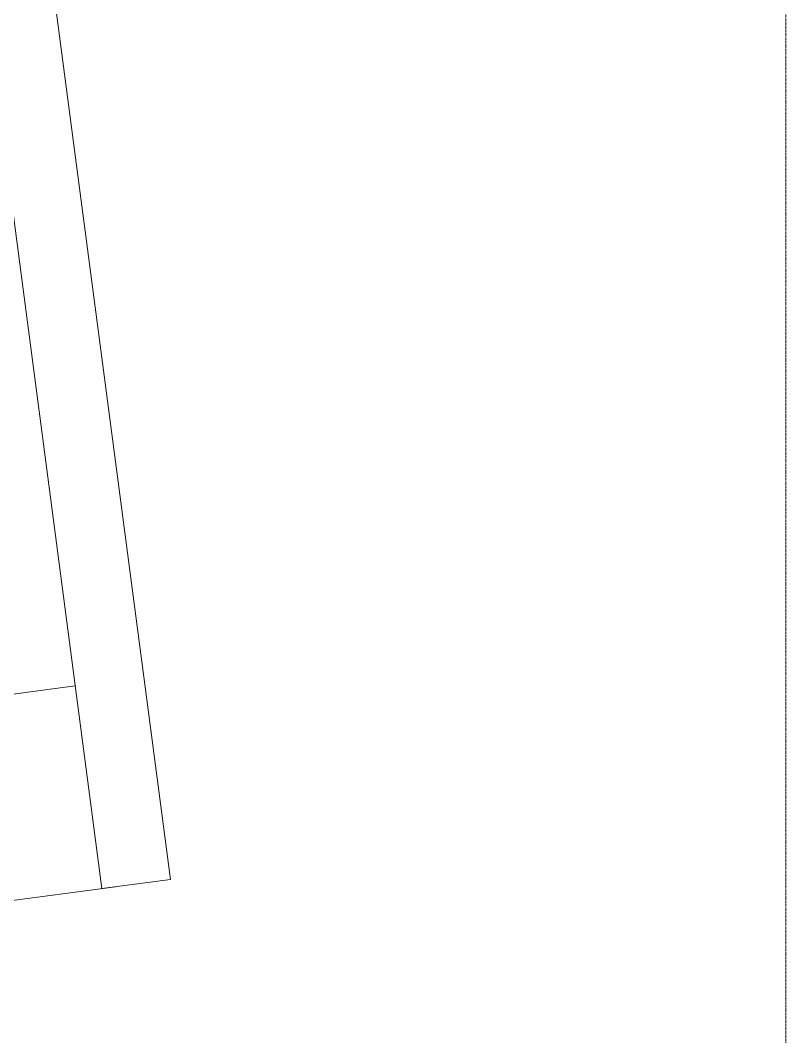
# Model space of a CAD drawing. Header units: inches. Extents: x -578 to 1873, y 397 to 1812.
# Drawn here: x 1733.6 to 1873.1, y 816.5 to 1001.6 of the extents above; entities that cross this region are included whole.
import ezdxf

# ---------------------------------------------------------------- set-up
doc = ezdxf.new("R2010")
doc.units = ezdxf.units.IN
doc.header["$MEASUREMENT"] = 0
doc.linetypes.add('IMPORT-Dash 1_16_', pattern=[0.125, 0.0625, -0.0625])
doc.layers.add('A-WALL', color=113, linetype='Continuous', lineweight=13)
doc.layers.add('G-ANNO-SYMB', color=111, linetype='IMPORT-Dash 1_16_', lineweight=20)

# ---------------------------------------------------------------- blocks, each defined once
blk = doc.blocks.new('3D Cad File Example_dwg-2744-Level 1')
at = {"layer": 'A-WALL', "color": 103, "lineweight": 9}
for p, q in [((863.34, -324.69), (827.87, -55.28)), ((850.82, -326.34), (818.17, -78.32)), ((827.29, -291.88), (845.96, -289.42)), ((850.82, -326.34), (863.34, -324.69)), ((832.15, -328.81), (853.27, -326.03))]:
    blk.add_line(p, q, dxfattribs=at)
at = {"layer": 'A-WALL'}
blk.add_line((859.74, -297.31), (859.82, -297.93), dxfattribs=at)
at = {"layer": 'G-ANNO-SYMB'}
blk.add_line((975.4, 642.7), (975.4, -772.42), dxfattribs=at)
at = {"layer": 'G-ANNO-SYMB', "flags": 128}
blk.add_lwpolyline([(-1475.6, -772.42), (975.4, -772.42), (975.4, 642.7), (-1475.6, 642.7)], close=True, dxfattribs=at)

msp = doc.modelspace()

# ---------------------------------------------------------------- block references
at = {"layer": 'A-WALL', "color": 30, "lineweight": 9}
msp.add_blockref('3D Cad File Example_dwg-2744-Level 1', (897.69, 1169.79), dxfattribs=at)

doc.saveas('drawing.dxf')
